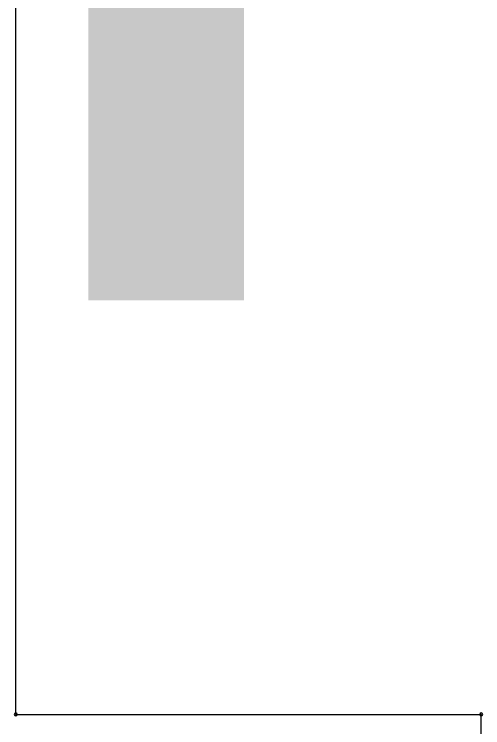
# Model space of a CAD drawing. Header units: inches. Extents: x 32166 to 34772, y 2386 to 4229.
# Drawn here: x 32952.6 to 32987.8, y 3162.5 to 3216.1 of the extents above; entities that cross this region are included whole.
import ezdxf

# ---------------------------------------------------------------- set-up
doc = ezdxf.new("R2010")
doc.units = ezdxf.units.IN
doc.header["$LTSCALE"] = 0.64311
doc.header["$MEASUREMENT"] = 0
for name, color, linetype in [('BOTTOMLAYER', 5, 'CONTINUOUS'), ('BOTTOMSOLDER', 6, 'CONTINUOUS'), ('KEEPOUTLAYER', 6, 'CONTINUOUS'), ('MULTILAYER', 9, 'CONTINUOUS')]:
    doc.layers.add(name, color=color, linetype=linetype)

msp = doc.modelspace()

# ---------------------------------------------------------------- linework, layer by layer
at = {"layer": 'BOTTOMLAYER'}
msp.add_solid([(32958.644, 3220.073), (32958.644, 3195.017), (32969.444, 3220.073), (32969.444, 3195.017)], dxfattribs=at)
at = {"layer": 'BOTTOMSOLDER'}
msp.add_solid([(32958.205, 3220.512), (32958.205, 3194.578), (32969.883, 3220.512), (32969.883, 3194.578)], dxfattribs=at)
at = {"layer": 'KEEPOUTLAYER'}
for p, q in [((32952.737, 3163.472), (32952.737, 3236.396)), ((32952.737, 3163.472), (32987.729, 3163.472)), ((32987.729, 3146.063), (32987.729, 3163.472))]:
    msp.add_line(p, q, dxfattribs=at)
for centre, start, end in [((32952.737, 3163.472), 0, 180), ((32952.737, 3163.472), 0, 180), ((32952.737, 3163.472), 180, 0), ((32952.737, 3163.472), 180, 0), ((32987.729, 3163.472), 0, 180), ((32987.729, 3163.472), 0, 180), ((32987.729, 3163.472), 180, 0), ((32987.729, 3163.472), 180, 0)]:
    msp.add_arc(centre, 0.108, start, end, dxfattribs=at)
at = {"layer": 'MULTILAYER'}
msp.add_solid([(32958.644, 3220.073), (32958.644, 3195.017), (32969.444, 3220.073), (32969.444, 3195.017)], dxfattribs=at)

doc.saveas('drawing.dxf')
